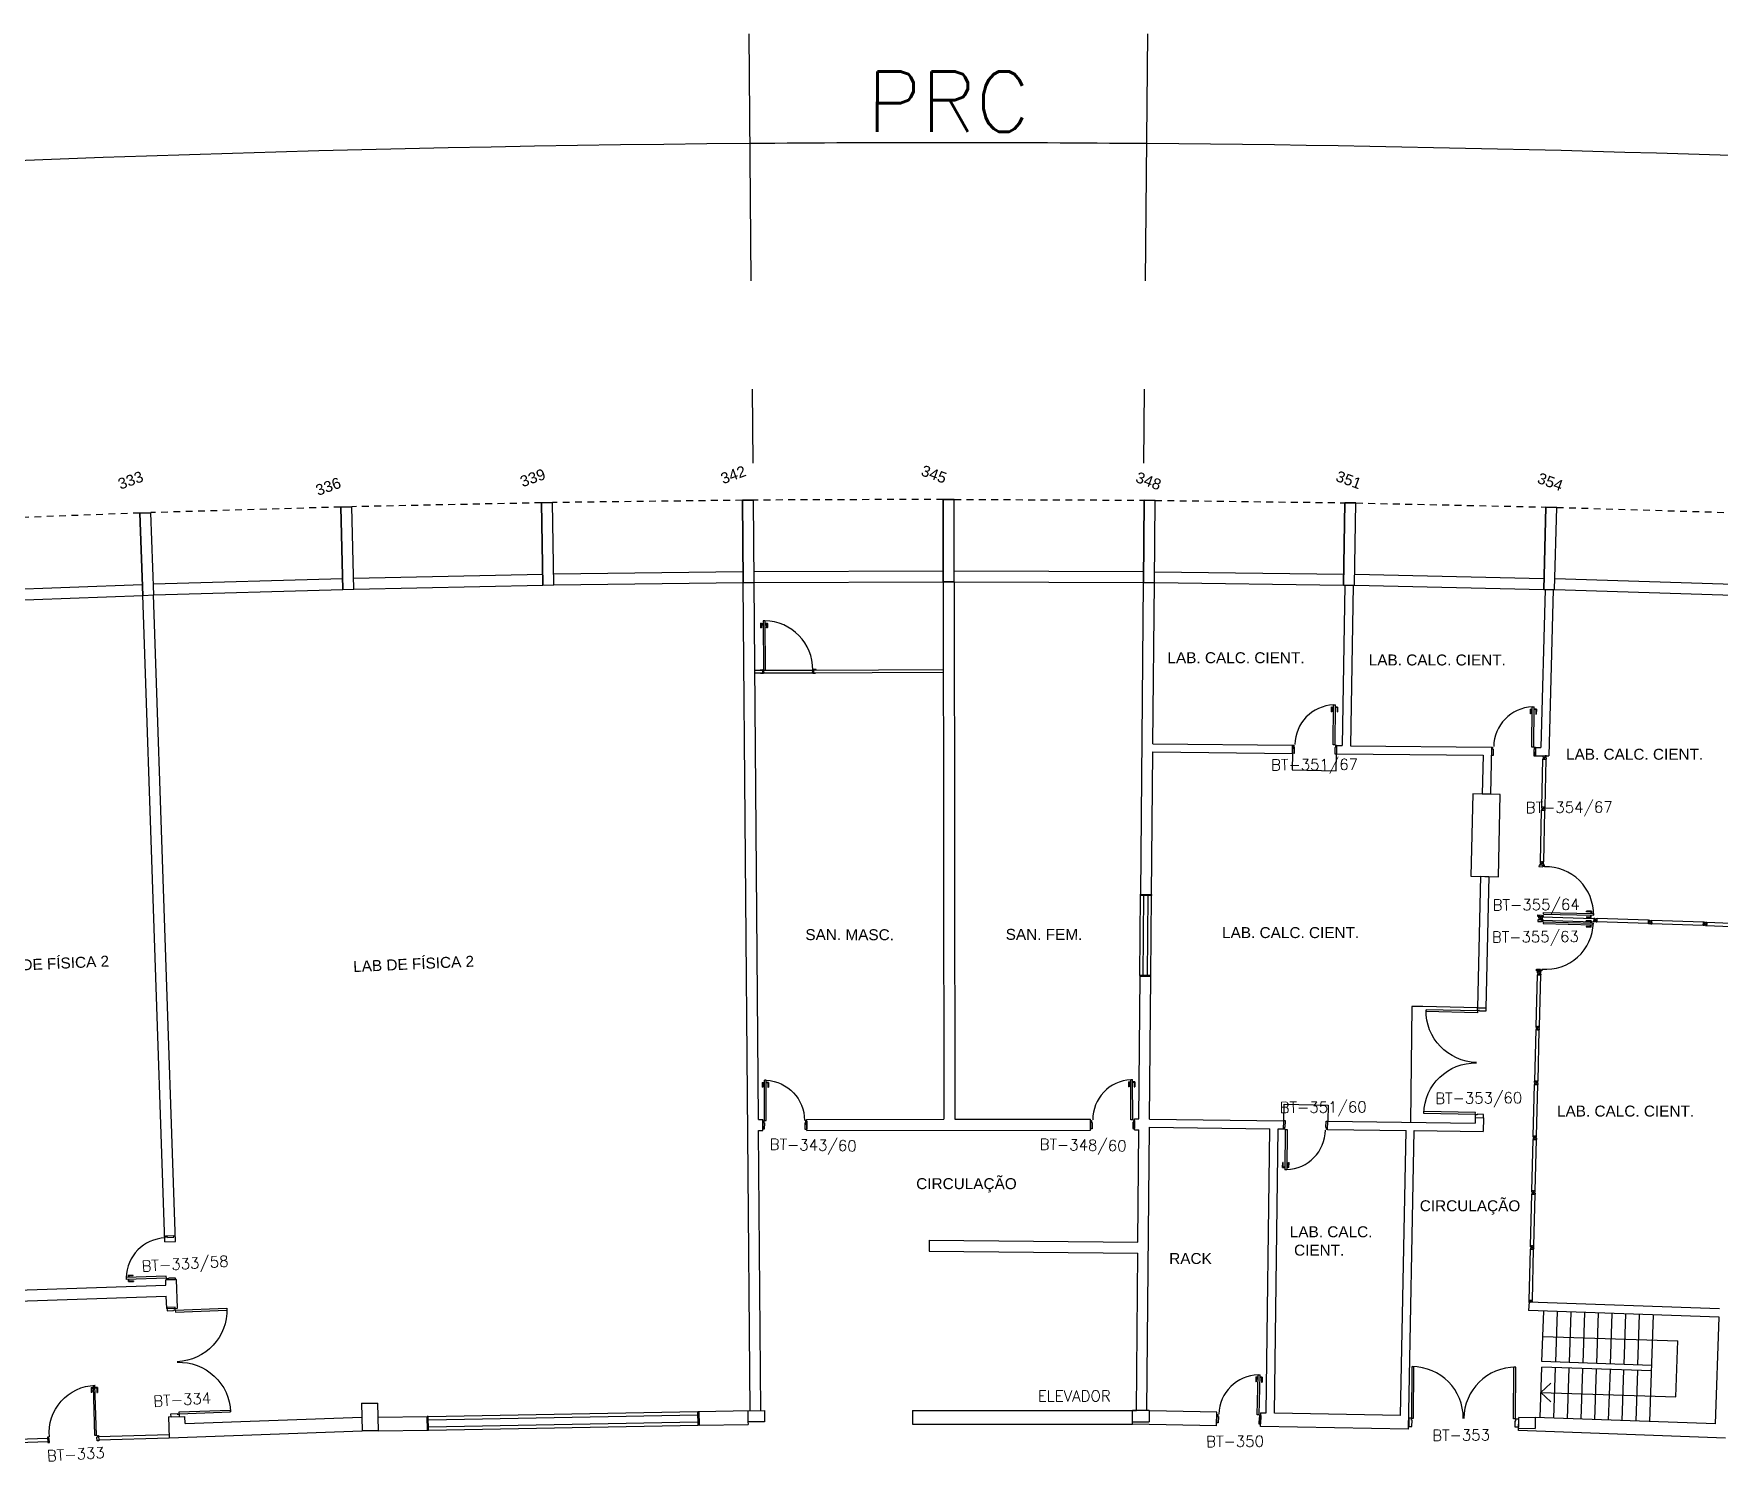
# Model space of a CAD drawing. Header units: millimetres. Extents: x 3089 to 3391, y 1087 to 1201.
# Drawn here: x 3223.91 to 3254.64, y 1174.8 to 1200.82 of the extents above; entities that cross this region are included whole.
import ezdxf

# ---------------------------------------------------------------- set-up
doc = ezdxf.new("R2010")
doc.units = ezdxf.units.MM
doc.linetypes.add('HIDDEN2', pattern=[0.1875, 0.125, -0.0625])
for name, color, linetype in [('ALV', 2, 'Continuous'), ('DIV', 2, 'Continuous'), ('ESC', 1, 'Continuous'), ('ESQ', 1, 'Continuous'), ('ESTR', 3, 'Continuous'), ('JANELA', 1, 'Continuous'), ('MACANETA', 1, 'Continuous'), ('MARCO', 2, 'Continuous'), ('NOPILAR', 2, 'Continuous'), ('PISO', 1, 'Continuous'), ('PORTA', 2, 'Continuous'), ('PROJ', 1, 'HIDDEN2'), ('SOLEIRA', 1, 'Continuous'), ('TEXTO', 2, 'Continuous'), ('TEXTO-ENDEREÇO', 2, 'Continuous'), ('USO1', 2, 'Continuous')]:
    doc.layers.add(name, color=color, linetype=linetype)
doc.styles.add('1', font='romans.shx', dxfattribs={"height": 1.1})
doc.styles.get("Standard").update_dxf_attribs({"font": 'arial.ttf'})
doc.styles.add('UNB-100', font='simplex.shx', dxfattribs={"height": 0.2})
doc.styles.add('UNB-100-1', font='simplex.shx', dxfattribs={"height": 0.2})
doc.dimstyles.new('1-600', dxfattribs={"dimtxt": 1.1, "dimasz": 2.5, "dimexe": 2, "dimexo": 4, "dimgap": 0.2, "dimtad": 1, "dimdec": 0, "dimzin": 4, "dimdsep": 46, "dimlunit": 6, "dimtxsty": '1', "dimblk1": 'NONE', "dimblk2": 'NONE', "dimsah": 1, "dimcen": 0, "dimclrd": 2, "dimclre": 2, "dimclrt": 2, "dimadec": 0, "dimazin": 0, "dimtfac": 1, "dimtdec": 0, "dimtmove": 2, "dimatfit": 3, "dimldrblk": 'NONE', "dimfxl": 1, "dimtolj": 1, "dimtzin": 0, "dimarcsym": 0})

# ---------------------------------------------------------------- blocks, each defined once
blk = doc.blocks.new('DIVMT-TTC')
for p, q in [((-0.03, 0.03), (-0.03, 0.006)), ((-0.008, 0.03), (-0.03, 0.03)), ((-0.0185, 0.006), (-0.03, 0.006)), ((-0.0185, -0.006), (-0.0185, 0.006)), ((-0.008, 0.03), (-0.008, 0.02)), ((-0.008, 0.02), (0.008, 0.02)), ((-0.0051, 0), (0.0051, 0)), ((0.0051, 0), (-0.0051, 0)), ((-0.0051, 0), (0.0051, 0)), ((0, -0.0051), (0, 0.0051)), ((0, 0.0051), (0, -0.0051)), ((0.008, 0.03), (0.008, 0.02)), ((0.008, 0.03), (0.03, 0.03)), ((0.0205, 0.006), (0.03, 0.006)), ((0.0205, -0.006), (0.0205, 0.006)), ((0.0205, 0.006), (0.0205, -0.006)), ((0.0205, 0.006), (0.03, 0.006)), ((0.97, 0.03), (0.03, 0.03)), ((0.03, 0.006), (0.03, 0.03)), ((0.03, -0.03), (0.03, 0.03)), ((0.03, -0.005), (0.03, 0.005)), ((0.97, -0.03), (0.97, 0.03)), ((0.97, 0.03), (0.97, 0.009)), ((0.97, 0.009), (0.97, 0.027)), ((0.9795, 0.006), (0.97, 0.006)), ((0.97, -0.005), (0.97, 0.005)), ((0.9795, 0.006), (0.9795, -0.006)), ((1.0051, 0), (0.9949, 0)), ((1, 0.0051), (1, -0.0051)), ((-0.0185, -0.006), (-0.03, -0.006)), ((-0.03, -0.03), (-0.03, -0.006)), ((-0.008, -0.03), (-0.03, -0.03)), ((-0.008, -0.03), (-0.008, -0.02)), ((-0.008, -0.02), (0.008, -0.02)), ((0.008, -0.03), (0.008, -0.02)), ((0.008, -0.03), (0.03, -0.03)), ((0.0205, -0.006), (0.03, -0.006)), ((0.0205, -0.006), (0.03, -0.006)), ((0.03, -0.006), (0.03, -0.03)), ((0.97, -0.03), (0.03, -0.03)), ((0.9795, -0.006), (0.97, -0.006)), ((0.97, -0.009), (0.97, -0.027))]:
    blk.add_line(p, q)
blk = doc.blocks.new('PD80-TTC')
at = {"color": 1}
for p, q in [((-0.777, 0.01), (-0.777, -0.03)), ((-0.777, 0.01), (-0.687, 0.01)), ((-0.687, 0), (-0.687, 0.01)), ((-0.777, -0.105), (-0.777, -0.065)), ((-0.777, -0.105), (-0.687, -0.105)), ((-0.767, 0), (-0.767, -0.03)), ((-0.767, 0), (-0.687, 0)), ((-0.767, -0.095), (-0.767, -0.065)), ((-0.767, -0.095), (-0.687, -0.095)), ((-0.687, -0.095), (-0.687, -0.105))]:
    blk.add_line(p, q, dxfattribs=at)
at = {"color": 2}
for p, q in [((-0.075, 0), (0.075, 0)), ((-0.075, 0), (-0.075, -0.02)), ((0.075, -0.03), (0.075, 0)), ((-0.817, -0.065), (-0.817, -0.03)), ((-0.085, -0.03), (-0.817, -0.03)), ((-0.085, -0.065), (-0.817, -0.065)), ((-0.085, -0.03), (-0.085, -0.065)), ((-0.075, -0.02), (-0.04, -0.02)), ((-0.04, -0.03), (-0.04, -0.02)), ((-0.04, -0.03), (0.075, -0.03)), ((-0.075, -0.781), (-0.04, -0.781)), ((-0.075, -0.801), (-0.075, -0.781)), ((-0.075, -0.801), (0.075, -0.801)), ((-0.075, -0.802), (0.075, -0.802)), ((-0.04, -0.771), (0.075, -0.771)), ((-0.04, -0.771), (-0.04, -0.781)), ((0.075, -0.771), (0.075, -0.801))]:
    blk.add_line(p, q, dxfattribs=at)
at = {"color": 1}
blk.add_arc((-0.085, -0.03), 0.731, 182.6571, 270, dxfattribs=at)
blk = doc.blocks.new('PTDP-TTC')
at = {"color": 2}
for p, q in [((0.055, 1.015), (0.09, 1.015)), ((0.055, 0.075), (0.055, 1.015)), ((0.09, 0.075), (0.09, 1.015)), ((1.91, 0.075), (1.91, 1.015)), ((1.945, 1.015), (1.91, 1.015)), ((1.945, 0.075), (1.945, 1.015)), ((0.05, 0.075), (0, 0.075)), ((0, 0.075), (0, -0.075)), ((0.05, 0.04), (0.05, 0.075)), ((0.06, 0.04), (0.05, 0.04)), ((0.055, 0.075), (0.09, 0.075)), ((0.06, -0.075), (0.06, 0.04)), ((1.945, 0.075), (1.91, 0.075)), ((1.94, -0.075), (1.94, 0.04)), ((1.94, 0.04), (1.95, 0.04)), ((1.95, 0.04), (1.95, 0.075)), ((1.95, 0.075), (2, 0.075)), ((2, 0.075), (2, -0.075)), ((0, -0.075), (0.06, -0.075)), ((2, -0.075), (1.94, -0.075))]:
    blk.add_line(p, q, dxfattribs=at)
at = {"color": 1}
for centre, start, end in [((0.055, 0.075), 0, 90), ((1.945, 0.075), 90, 180)]:
    blk.add_arc(centre, 0.94, start, end, dxfattribs=at)
blk = doc.blocks.new('PE80-TTC')
at = {"color": 2}
for p, q in [((0.075, 0), (-0.075, 0)), ((-0.075, -0.03), (-0.075, 0)), ((0.075, 0), (0.075, -0.02)), ((0.04, -0.03), (-0.075, -0.03)), ((0.075, -0.02), (0.04, -0.02)), ((0.04, -0.03), (0.04, -0.02)), ((0.085, -0.03), (0.817, -0.03)), ((0.085, -0.03), (0.085, -0.065)), ((0.085, -0.065), (0.817, -0.065)), ((0.817, -0.065), (0.817, -0.03)), ((0.04, -0.771), (-0.075, -0.771)), ((-0.075, -0.771), (-0.075, -0.801)), ((0.075, -0.801), (-0.075, -0.801)), ((0.075, -0.802), (-0.075, -0.802)), ((0.04, -0.771), (0.04, -0.781)), ((0.075, -0.781), (0.04, -0.781)), ((0.075, -0.801), (0.075, -0.781))]:
    blk.add_line(p, q, dxfattribs=at)
at = {"color": 1}
for p, q in [((0.777, 0.01), (0.687, 0.01)), ((0.687, 0), (0.687, 0.01)), ((0.777, 0.01), (0.777, -0.03)), ((0.767, 0), (0.687, 0)), ((0.767, -0.095), (0.687, -0.095)), ((0.687, -0.095), (0.687, -0.105)), ((0.777, -0.105), (0.687, -0.105)), ((0.767, 0), (0.767, -0.03)), ((0.767, -0.095), (0.767, -0.065)), ((0.777, -0.105), (0.777, -0.065))]:
    blk.add_line(p, q, dxfattribs=at)
blk.add_arc((0.085, -0.03), 0.731, 270, 357.3429, dxfattribs=at)
blk = doc.blocks.new('MTINI-TTC')
for p, q in [((-0.03, 0.008), (-0.03, 0.03)), ((0.03, 0.03), (-0.03, 0.03)), ((-0.03, 0.008), (-0.02, 0.008)), ((-0.009, 0.03), (-0.027, 0.03)), ((-0.02, 0.008), (-0.02, 0)), ((-0.001, 0), (-0.02, 0)), ((-0.006, 0.02), (-0.006, 0.03)), ((-0.006, 0.023), (-0.006, 0.027)), ((-0.006, 0.02), (0.006, 0.02)), ((0.005, 0.03), (-0.005, 0.03)), ((0.005, 0), (-0.005, 0)), ((0.004, 0.02), (-0.004, 0.02)), ((0.02, 0), (-0.001, 0)), ((0, -0.005), (0, 0.005)), ((0.006, 0.02), (0.006, 0.03)), ((0.006, 0.023), (0.006, 0.027)), ((0.009, 0.03), (0.027, 0.03)), ((0.03, 0.008), (0.02, 0.008)), ((0.02, 0), (0.02, 0.008)), ((0.03, 0.008), (0.03, 0.03))]:
    blk.add_line(p, q)
blk = doc.blocks.new('MDIVMT-TTC')
for p, q in [((-0.03, 0.03), (-0.03, 0.006)), ((-0.008, 0.03), (-0.03, 0.03)), ((-0.0185, 0.006), (-0.03, 0.006)), ((-0.0185, -0.006), (-0.0185, 0.006)), ((-0.008, 0.03), (-0.008, 0.02)), ((-0.008, 0.02), (0.008, 0.02)), ((-0.0051, 0), (0.0051, 0)), ((-0.0051, 0), (0.0051, 0)), ((0, -0.0051), (0, 0.0051)), ((0, -0.0051), (0, 0.0051)), ((0.008, 0.03), (0.008, 0.02)), ((0.008, 0.03), (0.03, 0.03)), ((0.0205, 0.006), (0.03, 0.006)), ((0.0205, -0.006), (0.0205, 0.006)), ((0.0205, 0.006), (0.03, 0.006)), ((0.0205, -0.006), (0.0205, 0.006)), ((0.03, 0.03), (0.03, -0.03)), ((0.03, 0.03), (0.47, 0.03)), ((0.03, 0.006), (0.03, 0.03)), ((0.03, 0.009), (0.03, 0.027)), ((0.03, 0.005), (0.03, -0.005)), ((0.47, 0.03), (0.47, -0.03)), ((0.4795, 0.006), (0.47, 0.006)), ((0.47, 0.005), (0.47, -0.005)), ((0.4795, -0.006), (0.4795, 0.006)), ((0.4949, 0), (0.5051, 0)), ((0.5051, 0), (0.4949, 0)), ((0.5, -0.0051), (0.5, 0.0051)), ((-0.0185, -0.006), (-0.03, -0.006)), ((-0.03, -0.03), (-0.03, -0.006)), ((-0.008, -0.03), (-0.03, -0.03)), ((-0.008, -0.03), (-0.008, -0.02)), ((-0.008, -0.02), (0.008, -0.02)), ((0.008, -0.03), (0.008, -0.02)), ((0.008, -0.03), (0.03, -0.03)), ((0.0205, -0.006), (0.03, -0.006)), ((0.0205, -0.006), (0.03, -0.006)), ((0.03, -0.006), (0.03, -0.03)), ((0.03, -0.03), (0.03, -0.009)), ((0.03, -0.009), (0.03, -0.027)), ((0.03, -0.03), (0.47, -0.03)), ((0.4795, -0.006), (0.47, -0.006))]:
    blk.add_line(p, q)
blk = doc.blocks.new('PDV2E-TTC')
at = {"layer": 'DIV', "color": 1}
for p, q in [((0.023, 0.925), (0.063, 0.925)), ((0.023, 0.925), (0.023, 0.835)), ((0.138, 0.925), (0.097, 0.925)), ((0.138, 0.925), (0.138, 0.835)), ((0.033, 0.835), (0.023, 0.835)), ((0.033, 0.915), (0.063, 0.915)), ((0.033, 0.915), (0.033, 0.835)), ((0.128, 0.915), (0.097, 0.915)), ((0.128, 0.915), (0.128, 0.835)), ((0.128, 0.835), (0.137, 0.835))]:
    blk.add_line(p, q, dxfattribs=at)
at = {"layer": 'DIV'}
for p, q in [((0.065, 0.05), (0.065, 0.965)), ((0.095, 0.965), (0.065, 0.965)), ((0.095, 0.05), (0.095, 0.965)), ((0.049, 0.05), (0.029, 0.05)), ((0.029, 0.05), (0.029, 0.035)), ((0.029, 0.035), (0.029, -0.035)), ((0.049, 0.02), (0.049, 0.05)), ((0.049, 0.02), (0.059, 0.02)), ((0.059, -0.05), (0.059, 0.02)), ((0.065, 0.05), (0.095, 0.05)), ((0.928, -0.05), (0.928, 0.02)), ((0.938, 0.02), (0.928, 0.02)), ((0.938, 0.05), (0.958, 0.05)), ((0.938, 0.02), (0.938, 0.05)), ((0.958, 0.05), (0.958, 0.035)), ((0.958, 0.035), (0.958, -0.035)), ((0.029, -0.035), (0.029, -0.05)), ((0.029, -0.05), (0.059, -0.05)), ((0.958, -0.05), (0.928, -0.05)), ((0.958, -0.035), (0.958, -0.05))]:
    blk.add_line(p, q, dxfattribs=at)
at = {"layer": 'DIV', "color": 1}
blk.add_arc((0.062, 0.1), 0.865, 356.6786, 90, dxfattribs=at)
blk = doc.blocks.new('MTT-TTC')
for p, q in [((-0.008, 0.03), (-0.03, 0.03)), ((-0.03, 0.03), (-0.03, 0.006)), ((-0.0185, 0.006), (-0.03, 0.006)), ((-0.0185, -0.006), (-0.0185, 0.006)), ((-0.008, 0.03), (-0.008, 0.02)), ((-0.008, 0.02), (0.008, 0.02)), ((-0.0051, 0), (0.0051, 0)), ((0, -0.0051), (0, 0.0051)), ((0.008, 0.03), (0.03, 0.03)), ((0.008, 0.03), (0.008, 0.02)), ((0.0205, -0.006), (0.0205, 0.006)), ((0.0205, 0.006), (0.03, 0.006)), ((0.03, 0.006), (0.03, 0.03)), ((-0.03, -0.03), (-0.03, -0.006)), ((-0.0185, -0.006), (-0.03, -0.006)), ((-0.008, -0.03), (-0.03, -0.03)), ((-0.008, -0.02), (0.008, -0.02)), ((-0.008, -0.03), (-0.008, -0.02)), ((0.008, -0.03), (0.008, -0.02)), ((0.008, -0.03), (0.03, -0.03)), ((0.0205, -0.006), (0.03, -0.006)), ((0.03, -0.006), (0.03, -0.03))]:
    blk.add_line(p, q)
blk = doc.blocks.new('PDV2D-TTC')
at = {"layer": 'DIV'}
for p, q in [((0.03, 0.05), (0.06, 0.05)), ((0.03, 0.035), (0.03, 0.05)), ((0.03, -0.035), (0.03, 0.035)), ((0.06, 0.05), (0.06, -0.02)), ((0.941, 0.05), (0.941, -0.02)), ((0.971, 0.05), (0.941, 0.05)), ((0.971, 0.035), (0.971, 0.05)), ((0.971, -0.035), (0.971, 0.035)), ((0.03, -0.05), (0.03, -0.035)), ((0.05, -0.05), (0.03, -0.05)), ((0.05, -0.02), (0.06, -0.02)), ((0.05, -0.02), (0.05, -0.05)), ((0.079, -0.05), (0.109, -0.05)), ((0.079, -0.05), (0.079, -0.965)), ((0.109, -0.05), (0.109, -0.965)), ((0.951, -0.02), (0.941, -0.02)), ((0.951, -0.02), (0.951, -0.05)), ((0.951, -0.05), (0.971, -0.05)), ((0.971, -0.05), (0.971, -0.035)), ((0.109, -0.965), (0.079, -0.965))]:
    blk.add_line(p, q, dxfattribs=at)
at = {"layer": 'DIV', "color": 1}
for p, q in [((0.036, -0.925), (0.036, -0.835)), ((0.046, -0.835), (0.036, -0.835)), ((0.046, -0.915), (0.046, -0.835)), ((0.046, -0.915), (0.076, -0.915)), ((0.141, -0.915), (0.111, -0.915)), ((0.141, -0.915), (0.141, -0.835)), ((0.141, -0.835), (0.151, -0.835)), ((0.151, -0.925), (0.151, -0.835)), ((0.036, -0.925), (0.076, -0.925)), ((0.151, -0.925), (0.111, -0.925))]:
    blk.add_line(p, q, dxfattribs=at)
blk.add_arc((0.076, -0.1), 0.865, 270, 3.3214, dxfattribs=at)
blk = doc.blocks.new('DIV-TTC')
for p, q in [((-0.0051, 0), (0.0051, 0)), ((0, -0.0051), (0, 0.0051)), ((0.0205, 0.006), (0.03, 0.006)), ((0.0205, -0.006), (0.0205, 0.006)), ((0.03, 0.03), (0.97, 0.03)), ((0.03, 0.03), (0.03, -0.03)), ((0.03, 0.009), (0.03, 0.027)), ((0.03, 0.005), (0.03, -0.005)), ((0.97, 0.03), (0.97, -0.03)), ((0.9795, 0.006), (0.97, 0.006)), ((0.97, 0.005), (0.97, -0.005)), ((0.9795, -0.006), (0.9795, 0.006)), ((1.0051, 0), (0.9949, 0)), ((0.9949, 0), (1.0051, 0)), ((1, -0.0051), (1, 0.0051)), ((0.0205, -0.006), (0.03, -0.006)), ((0.03, -0.03), (0.03, -0.009)), ((0.03, -0.009), (0.03, -0.027)), ((0.03, -0.03), (0.97, -0.03)), ((0.9795, -0.006), (0.97, -0.006))]:
    blk.add_line(p, q)
blk = doc.blocks.new('*D153')
at = {"layer": 'DEFPOINTS', "color": 0, "transparency": 16777216}
for p in [(3268.958, 1197.9), (3244.146, 1192.316), (3244.133, 1190.816), (3280.697, 1190.447), (3280.556, 1188.954)]:
    blk.add_point(p, dxfattribs=at)
at = {"layer": 'USO1', "color": 2, "lineweight": -2, "transparency": 16777216}
for p, q in [((3244.181, 1196.316), (3244.221, 1200.819)), ((3281.072, 1194.429), (3281.493, 1198.905))]:
    blk.add_line(p, q, dxfattribs=at)
blk.add_arc((3240.382, 762.337), 436.499, 84.62031, 89.49836, dxfattribs=at)
at = {"layer": 'USO1', "color": 2, "transparency": 16777216, "insert": (3262.813, 1199.01), "char_height": 1.1, "attachment_point": 5, "rotation": 357.0593, "style": '1'}
blk.add_mtext('\\A1;Física', dxfattribs=at)
blk = doc.blocks.new('_NONE')
at = {"color": 0, "linetype": 'ByBlock'}
blk.add_circle((0, 0), 0.25, dxfattribs=at)
blk = doc.blocks.new('*D154')
at = {"layer": 'DEFPOINTS', "color": 0, "transparency": 16777216}
for p in [(3241.792, 1198.83), (3237.025, 1192.318), (3244.146, 1192.316), (3237.037, 1190.818), (3244.133, 1190.816)]:
    blk.add_point(p, dxfattribs=at)
at = {"layer": 'USO1', "color": 2, "lineweight": -2, "transparency": 16777216}
for p, q in [((3236.991, 1196.318), (3236.954, 1200.817)), ((3244.181, 1196.316), (3244.221, 1200.815))]:
    blk.add_line(p, q, dxfattribs=at)
blk.add_arc((3240.484, 774.078), 424.754, 89.49836, 90.47397, dxfattribs=at)
at = {"layer": 'USO1', "color": 2, "transparency": 16777216, "insert": (3240.587, 1199.582), "char_height": 1.1, "attachment_point": 5, "rotation": 359.9862, "style": '1'}
blk.add_mtext('\\A1;PRC', dxfattribs=at)
blk = doc.blocks.new('*D155')
at = {"layer": 'DEFPOINTS', "color": 0, "transparency": 16777216}
for p in [(3203.502, 1197.258), (3237.025, 1192.318), (3237.037, 1190.818), (3138.947, 1180.172), (3139.301, 1178.715)]:
    blk.add_point(p, dxfattribs=at)
at = {"layer": 'USO1', "color": 2, "lineweight": -2, "transparency": 16777216}
for p, q in [((3236.991, 1196.318), (3236.954, 1200.819)), ((3138.004, 1184.059), (3136.942, 1188.434))]:
    blk.add_line(p, q, dxfattribs=at)
blk.add_arc((3240.589, 761.466), 437.367, 90.47397, 103.6447, dxfattribs=at)
at = {"layer": 'USO1', "color": 2, "transparency": 16777216, "insert": (3186.745, 1196.262), "char_height": 1.1, "attachment_point": 5, "rotation": 7.0593, "style": '1'}
blk.add_mtext('\\A1;Física', dxfattribs=at)
blk = doc.blocks.new('MACANETA-TTN')
at = {"layer": 'MACANETA'}
for p, q in [((-0.077, 0.052), (-0.077, 0.12)), ((-0.059, 0.052), (-0.059, 0.12)), ((-0.059, 0.075), (-0.036, 0.075)), ((-0.059, 0.052), (-0.036, 0.052)), ((-0.036, 0.044), (-0.036, 0.084)), ((-0.036, 0.084), (-0.03, 0.084)), ((-0.036, 0.044), (-0.03, 0.044)), ((0.006, 0.084), (0, 0.084)), ((0.006, 0.044), (0, 0.044)), ((0.006, 0.044), (0.006, 0.084)), ((0.029, 0.075), (0.006, 0.075)), ((0.029, 0.052), (0.006, 0.052)), ((0.029, 0.052), (0.029, 0.12)), ((0.047, 0.052), (0.047, 0.12))]:
    blk.add_line(p, q, dxfattribs=at)
for centre, start, end in [((-0.068, 0.12), 90, 180), ((-0.068, 0.052), 180, 270), ((-0.068, 0.12), 0, 90), ((-0.068, 0.052), 270, 0), ((0.038, 0.12), 90, 180), ((0.038, 0.052), 180, 270), ((0.038, 0.12), 0, 90), ((0.038, 0.052), 270, 0)]:
    blk.add_arc(centre, 0.00874, start, end, dxfattribs=at)

msp = doc.modelspace()

# ---------------------------------------------------------------- linework, layer by layer
at = {"layer": 'ALV'}
for p, q in [((3222.448, 1190.652), (3225.894, 1190.783)), ((3226.096, 1190.79), (3229.542, 1190.892)), ((3229.744, 1190.897), (3233.191, 1190.97)), ((3229.748, 1190.697), (3233.196, 1190.77)), ((3233.393, 1190.973), (3236.841, 1191.016)), ((3233.396, 1190.773), (3236.843, 1190.816)), ((3236.972, 1175.723), (3236.843, 1190.817)), ((3237.043, 1191.018), (3240.491, 1191.032)), ((3237.043, 1190.818), (3240.492, 1190.832)), ((3237.122, 1181.029), (3237.043, 1190.819)), ((3240.491, 1190.832), (3240.505, 1181.034)), ((3240.692, 1191.032), (3244.141, 1191.016)), ((3240.692, 1190.832), (3244.14, 1190.816)), ((3240.692, 1190.832), (3240.705, 1181.034)), ((3244.091, 1185.135), (3244.14, 1190.817)), ((3244.313, 1187.879), (3244.34, 1190.815)), ((3244.34, 1190.814), (3247.787, 1190.77)), ((3244.342, 1191.014), (3247.79, 1190.97)), ((3247.812, 1190.769), (3247.762, 1187.844)), ((3247.962, 1190.767), (3247.912, 1187.842)), ((3247.987, 1190.766), (3251.435, 1190.692)), ((3247.992, 1190.966), (3251.439, 1190.892)), ((3251.641, 1190.887), (3255.087, 1190.783)), ((3222.456, 1190.452), (3225.902, 1190.583)), ((3226.303, 1178.801), (3225.901, 1190.587)), ((3226.497, 1178.808), (3226.101, 1190.594)), ((3226.102, 1190.59), (3229.548, 1190.692)), ((3251.46, 1190.691), (3251.385, 1187.807)), ((3251.61, 1190.687), (3251.532, 1187.655)), ((3251.635, 1190.687), (3255.081, 1190.583)), ((3237.05, 1189.218), (3237.199, 1189.218)), ((3238.129, 1189.222), (3240.498, 1189.232)), ((3237.05, 1189.168), (3237.199, 1189.168)), ((3238.129, 1189.172), (3239.194, 1189.177)), ((3239.194, 1189.177), (3240.498, 1189.182)), ((3244.289, 1185.133), (3244.312, 1187.729)), ((3244.312, 1187.729), (3246.859, 1187.703)), ((3244.313, 1187.879), (3246.86, 1187.853)), ((3246.859, 1187.703), (3246.86, 1187.853)), ((3247.662, 1187.845), (3247.659, 1187.695)), ((3247.659, 1187.695), (3250.332, 1187.667)), ((3247.662, 1187.845), (3247.762, 1187.844)), ((3247.912, 1187.842), (3250.486, 1187.816)), ((3250.486, 1187.816), (3250.467, 1186.958)), ((3251.285, 1187.808), (3251.283, 1187.658)), ((3251.285, 1187.808), (3251.385, 1187.807)), ((3250.332, 1187.667), (3250.317, 1186.962)), ((3251.283, 1187.658), (3251.532, 1187.655)), ((3250.467, 1186.958), (3250.317, 1186.962)), ((3250.284, 1185.462), (3250.232, 1183.064)), ((3250.284, 1185.462), (3250.434, 1185.459)), ((3250.434, 1185.459), (3250.382, 1183.061)), ((3244.089, 1185.135), (3244.289, 1185.133)), ((3244.056, 1181.039), (3244.078, 1183.635)), ((3244.275, 1183.633), (3244.075, 1183.635)), ((3244.252, 1181.037), (3244.275, 1183.633)), ((3249.232, 1183.086), (3249.232, 1183.086)), ((3250.382, 1183.061), (3250.232, 1183.064)), ((3237.122, 1181.029), (3237.201, 1181.029)), ((3237.201, 1180.829), (3237.201, 1181.029)), ((3238.002, 1181.031), (3240.505, 1181.034)), ((3238.003, 1180.831), (3238.002, 1181.031)), ((3240.705, 1181.034), (3243.175, 1181.038)), ((3243.176, 1180.838), (3243.175, 1181.038)), ((3243.977, 1181.039), (3244.056, 1181.039)), ((3243.977, 1180.839), (3243.977, 1181.039)), ((3244.252, 1181.037), (3246.698, 1181.007)), ((3246.696, 1180.857), (3246.698, 1181.007)), ((3247.497, 1180.847), (3247.499, 1180.997)), ((3247.499, 1180.997), (3250.186, 1180.964)), ((3250.188, 1181.064), (3250.186, 1180.964)), ((3250.188, 1181.064), (3250.338, 1181.062)), ((3250.338, 1181.062), (3250.333, 1180.812)), ((3237.165, 1175.724), (3237.124, 1180.829)), ((3237.124, 1180.829), (3237.201, 1180.829)), ((3238.003, 1180.831), (3243.176, 1180.838)), ((3243.977, 1180.839), (3244.055, 1180.839)), ((3244.037, 1178.795), (3244.055, 1180.839)), ((3244.204, 1175.723), (3244.25, 1180.887)), ((3244.25, 1180.887), (3246.446, 1180.86)), ((3246.377, 1175.682), (3246.446, 1180.86)), ((3246.527, 1175.679), (3246.596, 1180.858)), ((3246.596, 1180.858), (3246.696, 1180.857)), ((3247.497, 1180.847), (3248.927, 1180.83)), ((3248.828, 1175.637), (3248.927, 1180.83)), ((3248.973, 1175.384), (3249.077, 1180.828)), ((3249.077, 1180.828), (3250.333, 1180.812)), ((3226.303, 1178.801), (3226.497, 1178.808)), ((3240.234, 1178.828), (3240.235, 1178.628)), ((3240.234, 1178.828), (3244.037, 1178.795)), ((3240.235, 1178.628), (3244.036, 1178.595)), ((3244.011, 1175.726), (3244.036, 1178.595)), ((3222.98, 1177.895), (3226.325, 1178.009)), ((3226.515, 1178.115), (3226.321, 1178.108)), ((3226.325, 1178.009), (3226.321, 1178.108)), ((3226.533, 1177.593), (3226.515, 1178.115)), ((3222.989, 1177.695), (3226.331, 1177.809)), ((3226.339, 1177.587), (3226.331, 1177.809)), ((3226.339, 1177.587), (3226.533, 1177.593)), ((3251.169, 1177.707), (3251.156, 1177.549)), ((3254.633, 1177.428), (3251.156, 1177.549)), ((3254.638, 1177.578), (3251.161, 1177.699)), ((3254.567, 1175.481), (3254.633, 1177.428)), ((3236.037, 1175.706), (3236.972, 1175.723)), ((3236.037, 1175.706), (3236.042, 1175.456)), ((3237.231, 1175.725), (3237.233, 1175.522)), ((3239.933, 1175.724), (3244.011, 1175.726)), ((3239.933, 1175.724), (3239.933, 1175.474)), ((3245.476, 1175.698), (3243.947, 1175.726)), ((3245.471, 1175.447), (3245.477, 1175.697)), ((3226.371, 1175.609), (3226.671, 1175.619)), ((3226.371, 1175.609), (3226.384, 1175.23)), ((3226.675, 1175.49), (3226.671, 1175.619)), ((3226.675, 1175.49), (3229.893, 1175.603)), ((3230.194, 1175.602), (3231.087, 1175.618)), ((3231.092, 1175.368), (3231.087, 1175.618)), ((3236.042, 1175.456), (3236.934, 1175.472)), ((3236.933, 1175.519), (3236.934, 1175.472)), ((3239.933, 1175.474), (3243.942, 1175.476)), ((3245.473, 1175.448), (3243.942, 1175.476)), ((3246.273, 1175.433), (3246.279, 1175.683)), ((3248.973, 1175.384), (3246.274, 1175.433)), ((3246.277, 1175.683), (3246.377, 1175.682)), ((3248.828, 1175.637), (3246.527, 1175.679)), ((3254.567, 1175.481), (3251.283, 1175.598)), ((3226.384, 1175.23), (3229.9, 1175.353)), ((3230.2, 1175.352), (3231.092, 1175.368)), ((3254.751, 1175.224), (3250.976, 1175.359))]:
    msp.add_line(p, q, dxfattribs=at)
msp.add_lwpolyline([(3250.109, 1185.466), (3250.609, 1185.455), (3250.642, 1186.955), (3250.142, 1186.965), (3250.109, 1185.466)], close=True, dxfattribs=at)
at = {"layer": 'DIV'}
for p, q in [((3237.199, 1189.218), (3237.199, 1189.168)), ((3238.129, 1189.222), (3238.129, 1189.172)), ((3251.401, 1186.726), (3251.422, 1187.596)), ((3251.423, 1187.618), (3251.422, 1187.596)), ((3251.422, 1187.596), (3251.482, 1187.595)), ((3251.446, 1187.596), (3251.422, 1187.596)), ((3251.423, 1187.634), (3251.424, 1187.656)), ((3251.423, 1187.634), (3251.433, 1187.634)), ((3251.423, 1187.618), (3251.433, 1187.618)), ((3251.424, 1187.656), (3251.448, 1187.656)), ((3251.433, 1187.634), (3251.433, 1187.618)), ((3251.447, 1187.605), (3251.446, 1187.596)), ((3251.447, 1187.605), (3251.446, 1187.596)), ((3251.459, 1187.605), (3251.447, 1187.605)), ((3251.447, 1187.605), (3251.459, 1187.605)), ((3251.447, 1187.596), (3251.457, 1187.595)), ((3251.448, 1187.644), (3251.448, 1187.656)), ((3251.448, 1187.644), (3251.46, 1187.644)), ((3251.458, 1187.625), (3251.448, 1187.626)), ((3251.448, 1187.626), (3251.458, 1187.625)), ((3251.453, 1187.631), (3251.453, 1187.62)), ((3251.453, 1187.62), (3251.453, 1187.631)), ((3251.453, 1187.631), (3251.453, 1187.62)), ((3251.459, 1187.605), (3251.458, 1187.595)), ((3251.459, 1187.605), (3251.458, 1187.595)), ((3251.458, 1187.595), (3251.482, 1187.595)), ((3251.484, 1187.655), (3251.46, 1187.655)), ((3251.46, 1187.644), (3251.46, 1187.655)), ((3251.461, 1186.724), (3251.482, 1187.595)), ((3251.473, 1187.633), (3251.473, 1187.617)), ((3251.483, 1187.633), (3251.473, 1187.633)), ((3251.483, 1187.617), (3251.473, 1187.617)), ((3251.483, 1187.617), (3251.482, 1187.595)), ((3251.483, 1187.633), (3251.484, 1187.655)), ((3251.401, 1186.726), (3251.461, 1186.724)), ((3251.422, 1186.725), (3251.404, 1186.726)), ((3251.425, 1186.716), (3251.425, 1186.725)), ((3251.437, 1186.715), (3251.425, 1186.716)), ((3251.435, 1186.695), (3251.425, 1186.695)), ((3251.426, 1186.725), (3251.436, 1186.725)), ((3251.43, 1186.69), (3251.43, 1186.7)), ((3251.437, 1186.715), (3251.437, 1186.725)), ((3251.461, 1186.724), (3251.44, 1186.725)), ((3251.44, 1186.725), (3251.458, 1186.724)), ((3223.166, 1175.189), (3224.169, 1175.22)), ((3223.168, 1175.129), (3224.171, 1175.16)), ((3225.097, 1175.249), (3226.382, 1175.29)), ((3225.099, 1175.189), (3226.384, 1175.23))]:
    msp.add_line(p, q, dxfattribs=at)
at = {"layer": 'ESC'}
for p, q in [((3251.404, 1176.616), (3251.435, 1177.537)), ((3251.654, 1176.607), (3251.685, 1177.529)), ((3251.903, 1176.598), (3251.935, 1177.52)), ((3252.153, 1176.59), (3252.185, 1177.512)), ((3252.403, 1176.581), (3252.435, 1177.503)), ((3252.653, 1176.572), (3252.684, 1177.495)), ((3252.903, 1176.564), (3252.934, 1177.486)), ((3253.153, 1176.555), (3253.184, 1177.478)), ((3253.368, 1175.524), (3253.434, 1177.469)), ((3251.419, 1177.076), (3253.879, 1176.993)), ((3253.844, 1175.972), (3253.879, 1176.993)), ((3251.369, 1175.595), (3251.4, 1176.516)), ((3253.399, 1176.446), (3251.4, 1176.516)), ((3253.402, 1176.546), (3251.404, 1176.616)), ((3251.619, 1175.586), (3251.65, 1176.507)), ((3251.868, 1175.573), (3251.9, 1176.499)), ((3252.118, 1175.565), (3252.15, 1176.49)), ((3252.368, 1175.556), (3252.4, 1176.481)), ((3252.618, 1175.548), (3252.65, 1176.472)), ((3252.868, 1175.539), (3252.899, 1176.464)), ((3253.118, 1175.531), (3253.149, 1176.455)), ((3251.385, 1176.055), (3251.567, 1176.226)), ((3251.385, 1176.055), (3253.844, 1175.972)), ((3251.385, 1176.055), (3251.567, 1175.885))]:
    msp.add_line(p, q, dxfattribs=at)
at = {"layer": 'ESTR'}
for p, q in [((3240.691, 1190.832), (3240.491, 1190.832)), ((3229.887, 1175.859), (3230.187, 1175.857)), ((3229.887, 1175.859), (3229.9, 1175.353)), ((3230.2, 1175.352), (3230.187, 1175.857)), ((3236.931, 1175.722), (3237.231, 1175.725)), ((3236.931, 1175.722), (3236.933, 1175.519)), ((3243.942, 1175.476), (3243.944, 1175.726)), ((3244.244, 1175.723), (3243.944, 1175.726)), ((3244.244, 1175.723), (3244.243, 1175.52)), ((3237.233, 1175.522), (3236.933, 1175.519)), ((3243.943, 1175.522), (3244.242, 1175.52)), ((3250.976, 1175.359), (3250.982, 1175.598)), ((3250.977, 1175.404), (3251.277, 1175.396)), ((3251.282, 1175.59), (3250.982, 1175.598)), ((3251.283, 1175.598), (3251.277, 1175.396)), ((3230.2, 1175.352), (3229.9, 1175.353))]:
    msp.add_line(p, q, dxfattribs=at)
for points in [[(3236.843, 1190.816), (3237.043, 1190.818), (3237.031, 1192.318), (3236.831, 1192.316), (3236.843, 1190.816), (3236.831, 1192.316), (3237.031, 1192.318)], [(3240.491, 1190.832), (3240.691, 1190.832), (3240.692, 1192.332), (3240.492, 1192.332), (3240.491, 1190.832), (3240.492, 1192.332), (3240.692, 1192.332)], [(3244.14, 1190.816), (3244.34, 1190.814), (3244.353, 1192.314), (3244.153, 1192.316), (3244.14, 1190.816), (3244.153, 1192.316), (3244.353, 1192.314)], [(3225.902, 1190.583), (3226.102, 1190.59), (3226.051, 1192.089), (3225.851, 1192.083), (3225.902, 1190.583), (3225.851, 1192.083), (3226.051, 1192.089)], [(3229.548, 1190.692), (3229.748, 1190.697), (3229.71, 1192.197), (3229.51, 1192.192), (3229.548, 1190.692), (3229.51, 1192.192), (3229.71, 1192.197)], [(3233.196, 1190.77), (3233.395, 1190.773), (3233.37, 1192.273), (3233.17, 1192.269), (3233.196, 1190.77), (3233.17, 1192.269), (3233.37, 1192.273)], [(3247.787, 1190.77), (3247.987, 1190.766), (3248.013, 1192.266), (3247.813, 1192.269), (3247.787, 1190.77), (3247.813, 1192.269), (3248.013, 1192.266)], [(3251.435, 1190.692), (3251.635, 1190.687), (3251.673, 1192.186), (3251.473, 1192.191), (3251.435, 1190.692), (3251.473, 1192.191), (3251.673, 1192.186)]]:
    msp.add_lwpolyline(points, dxfattribs=at)
at = {"layer": 'JANELA'}
for p, q in [((3244.075, 1183.655), (3244.088, 1185.115)), ((3244.275, 1183.653), (3244.288, 1185.113)), ((3231.107, 1175.618), (3236.017, 1175.706)), ((3231.112, 1175.368), (3236.022, 1175.456))]:
    msp.add_line(p, q, dxfattribs=at)
at = {"layer": 'JANELA', "color": 3}
for p, q in [((3244.088, 1185.115), (3244.089, 1185.135)), ((3244.288, 1185.113), (3244.088, 1185.115)), ((3244.135, 1183.654), (3244.148, 1185.114)), ((3244.215, 1183.653), (3244.228, 1185.113)), ((3244.289, 1185.133), (3244.288, 1185.113)), ((3244.075, 1183.655), (3244.075, 1183.635)), ((3244.275, 1183.653), (3244.075, 1183.655)), ((3244.275, 1183.633), (3244.275, 1183.653)), ((3236.017, 1175.706), (3236.037, 1175.706)), ((3236.022, 1175.456), (3236.017, 1175.706)), ((3231.107, 1175.618), (3231.087, 1175.618)), ((3231.112, 1175.368), (3231.107, 1175.618)), ((3231.108, 1175.558), (3236.019, 1175.646)), ((3231.111, 1175.428), (3236.021, 1175.516)), ((3236.042, 1175.456), (3236.022, 1175.456)), ((3231.092, 1175.368), (3231.112, 1175.368))]:
    msp.add_line(p, q, dxfattribs=at)
at = {"layer": 'MARCO'}
for p, q in [((3237.154, 1189.228), (3237.204, 1189.229)), ((3237.154, 1189.218), (3237.154, 1189.228)), ((3237.199, 1189.218), (3237.204, 1189.219)), ((3237.204, 1189.229), (3237.204, 1189.219)), ((3237.204, 1189.219), (3237.214, 1189.219)), ((3237.214, 1189.219), (3237.214, 1189.184)), ((3238.124, 1189.222), (3238.114, 1189.222)), ((3238.114, 1189.222), (3238.114, 1189.187)), ((3238.174, 1189.232), (3238.124, 1189.232)), ((3238.124, 1189.232), (3238.124, 1189.222)), ((3238.129, 1189.222), (3238.124, 1189.222)), ((3238.174, 1189.222), (3238.174, 1189.232)), ((3237.164, 1189.158), (3237.164, 1189.168)), ((3237.214, 1189.159), (3237.164, 1189.158)), ((3237.199, 1189.168), (3237.214, 1189.169)), ((3237.214, 1189.184), (3237.224, 1189.184)), ((3237.224, 1189.169), (3237.214, 1189.169)), ((3237.214, 1189.169), (3237.214, 1189.159)), ((3237.224, 1189.184), (3237.224, 1189.169)), ((3238.114, 1189.187), (3238.104, 1189.187)), ((3238.104, 1189.187), (3238.104, 1189.172)), ((3238.104, 1189.172), (3238.114, 1189.172)), ((3238.114, 1189.172), (3238.114, 1189.162)), ((3238.129, 1189.172), (3238.114, 1189.172)), ((3238.114, 1189.162), (3238.164, 1189.162)), ((3238.164, 1189.162), (3238.164, 1189.172))]:
    msp.add_line(p, q, dxfattribs=at)
at = {"layer": 'PISO'}
for p, q in [((3246.858, 1187.703), (3246.852, 1187.403)), ((3247.653, 1187.386), (3247.66, 1187.695)), ((3246.852, 1187.403), (3247.653, 1187.386)), ((3249.032, 1183.091), (3249.006, 1180.979)), ((3249.232, 1183.086), (3249.032, 1183.091)), ((3250.232, 1183.064), (3249.232, 1183.086)), ((3246.698, 1181.007), (3246.704, 1181.307)), ((3246.704, 1181.307), (3247.506, 1181.289)), ((3247.506, 1181.289), (3247.502, 1180.997))]:
    msp.add_line(p, q, dxfattribs=at)
at = {"layer": 'PORTA'}
for p, q in [((3237.21, 1190.119), (3237.214, 1189.219)), ((3237.24, 1190.119), (3237.21, 1190.119)), ((3237.24, 1190.119), (3237.244, 1189.219)), ((3237.214, 1189.219), (3237.244, 1189.219))]:
    msp.add_line(p, q, dxfattribs=at)
at = {"layer": 'PORTA', "color": 1}
msp.add_arc((3237.228, 1189.232), 0.886, 359.3567, 89.2092, dxfattribs=at)
at = {"layer": 'PROJ', "color": 1}
for p, q in [((3236.831, 1192.316), (3233.37, 1192.274)), ((3240.492, 1192.332), (3237.031, 1192.319)), ((3240.692, 1192.332), (3244.153, 1192.317)), ((3244.353, 1192.314), (3247.813, 1192.27)), ((3225.851, 1192.083), (3222.392, 1191.952)), ((3229.51, 1192.192), (3226.051, 1192.09)), ((3233.17, 1192.269), (3229.71, 1192.198)), ((3248.013, 1192.266), (3251.474, 1192.192)), ((3251.673, 1192.186), (3255.133, 1192.083))]:
    msp.add_line(p, q, dxfattribs=at)
at = {"layer": 'SOLEIRA'}
for p, q in [((3237.249, 1189.219), (3238.124, 1189.222)), ((3237.224, 1189.169), (3238.104, 1189.172))]:
    msp.add_line(p, q, dxfattribs=at)
at = {"layer": 'USO1'}
for p, q in [((3237.025, 1192.993), (3237.015, 1194.342)), ((3244.147, 1192.991), (3244.159, 1194.341))]:
    msp.add_line(p, q, dxfattribs=at)

# ---------------------------------------------------------------- block references
at = {"layer": 'DIV'}
for name, p, rotation in [('DIVMT-TTC', (3251.429, 1186.695), 268.5887324845432), ('PDV2D-TTC', (3251.377, 1184.696), 88.62274118917884), ('MTT-TTC', (3251.404, 1185.695), 268.7555503453163), ('PDV2E-TTC', (3251.377, 1184.696), 268.605911222691), ('MTT-TTC', (3251.377, 1184.696), 177.6787769864433), ('DIV-TTC', (3251.377, 1184.696), 358.0978215112998), ('DIVMT-TTC', (3252.377, 1184.662), 358.1351271762166), ('DIVMT-TTC', (3253.376, 1184.627), 358.1315508283458), ('MDIVMT-TTC', (3254.376, 1184.595), 358.1079628512814), ('DIVMT-TTC', (3251.352, 1183.696), 268.5887324845432), ('DIVMT-TTC', (3251.326, 1182.696), 268.5887324845432), ('DIVMT-TTC', (3251.3, 1181.697), 268.5887324845432), ('DIVMT-TTC', (3251.274, 1180.697), 268.5887324845432), ('DIVMT-TTC', (3251.249, 1179.697), 268.5887324845432), ('DIVMT-TTC', (3251.223, 1178.698), 268.5887324845432), ('MTINI-TTC', (3251.198, 1177.698), 357.3738886449127)]:
    msp.add_blockref(name, p, dxfattribs=dict(at, rotation=rotation))
at = {"layer": 'DIV', "xscale": -0.00716709794989392, "yscale": -0.0002476729558216224, "zscale": 0.007167097949887236, "rotation": 359.9861678998798}
msp.add_blockref('MTT-TTC', (3251.404, 1185.695), dxfattribs=at)
at = {"layer": 'DIV', "xscale": -1, "rotation": 1.802701961382915}
msp.add_blockref('PDV2E-TTC', (3225.127, 1175.222), dxfattribs=at)
at = {"layer": 'ESQ'}
for name, p, rotation in [('PD80-TTC', (3247.661, 1187.77), 269.3931112882369), ('PD80-TTC', (3251.284, 1187.733), 269.3931112882369), ('PD80-TTC', (3243.977, 1180.939), 270.2195806362342), ('PD80-TTC', (3246.697, 1180.932), 89.29156074733086), ('PE80-TTC', (3226.418, 1178.112), 181.8565017536895), ('PD80-TTC', (3246.276, 1175.558), 268.591742343322), ('PTDP-TTC', (3248.975, 1175.511), 359.6590279028024)]:
    msp.add_blockref(name, p, dxfattribs=dict(at, rotation=rotation))
at = {"layer": 'ESQ', "xscale": -1}
for name, p, rotation in [('PTDP-TTC', (3250.307, 1183.063), 88.74585645557767), ('PD80-TTC', (3237.201, 1180.929), 89.94344994557042), ('PTDP-TTC', (3226.492, 1175.607), 272.0956248388624)]:
    msp.add_blockref(name, p, dxfattribs=dict(at, rotation=rotation))
at = {"layer": 'PORTA', "extrusion": (0, 0, -1), "zscale": -1, "rotation": 179.7699318368226}
msp.add_blockref('MACANETA-TTN', (-3237.24, 1190.119), dxfattribs=at)

# ---------------------------------------------------------------- texts
at = {"layer": 'NOPILAR'}
for s, rotation, p in [('342', 19.9862, (3236.479, 1192.607)), ('342', 19.9862, (3236.479, 1192.607)), ('345', 339.9862, (3240.07, 1192.776)), ('345', 339.9862, (3240.07, 1192.776)), ('333', 19.9862, (3225.495, 1192.508)), ('333', 19.9862, (3225.495, 1192.508)), ('336', 19.9862, (3229.097, 1192.394)), ('336', 19.9862, (3229.097, 1192.394)), ('339', 19.9862, (3232.825, 1192.552)), ('339', 19.9862, (3232.825, 1192.552)), ('348', 339.9862, (3243.981, 1192.654)), ('348', 339.9862, (3243.981, 1192.654)), ('351', 339.9862, (3247.629, 1192.673)), ('351', 339.9862, (3247.629, 1192.673)), ('354', 339.9862, (3251.302, 1192.638)), ('354', 339.9862, (3251.302, 1192.638))]:
    msp.add_text(s, height=0.2, rotation=rotation, dxfattribs=at).set_placement(p)
at = {"layer": 'TEXTO'}
for s, rotation, p in [('LAB. CALC. CIENT.', 359.9862, (3244.578, 1189.346)), ('LAB. CALC. CIENT.', 359.9862, (3248.247, 1189.305)), ('LAB. CALC. CIENT.', 359.9862, (3251.843, 1187.587)), ('SAN. MASC.', 359.9289, (3237.979, 1184.299)), ('SAN. FEM.', 359.9289, (3241.63, 1184.304)), ('LAB. CALC. CIENT.', 359.9862, (3245.574, 1184.336)), ('LAB DE FÍSICA 2', 2.6069, (3223.09, 1183.718)), ('LAB DE FÍSICA 2', 2.6069, (3229.742, 1183.716)), ('LAB. CALC. CIENT.', 359.9862, (3251.678, 1181.083)), ('CIRCULAÇÃO', 359.9862, (3239.999, 1179.76)), ('CIRCULAÇÃO', 359.9862, (3249.177, 1179.357)), ('LAB. CALC. ', 359.9862, (3246.808, 1178.883)), ('RACK', 359.9862, (3244.61, 1178.396)), (' CIENT.', 359.9862, (3246.808, 1178.548))]:
    msp.add_text(s, height=0.2, rotation=rotation, dxfattribs=at).set_placement(p)
at = {"layer": 'TEXTO', "style": 'UNB-100'}
msp.add_text('ELEVADOR', height=0.2, rotation=0.0358, dxfattribs=at).set_placement((3242.216, 1175.89))
at = {"layer": 'TEXTO-ENDEREÇO', "style": 'UNB-100-1'}
for s, rotation, p in [('BT-351/67', 0.4222, (3246.467, 1187.392)), ('BT-354/67', 0.4222, (3251.109, 1186.614)), ('BT-355/64', 0.4222, (3250.506, 1184.839)), ('BT-355/63', 0.4222, (3250.491, 1184.254)), ('BT-353/60', 0.4222, (3249.459, 1181.315)), ('BT-351/60', 0.4222, (3246.624, 1181.148)), ('BT-343/60', 358.8618, (3237.326, 1180.479)), ('BT-348/60', 358.8618, (3242.246, 1180.479)), ('BT-333/58', 3.4324, (3225.888, 1178.254)), ('BT-334', 3.4324, (3226.101, 1175.793)), ('BT-350', 0.4222, (3245.284, 1175.059)), ('BT-353', 0.4222, (3249.404, 1175.173)), ('BT-333', 3.4324, (3224.162, 1174.798))]:
    msp.add_text(s, height=0.2, rotation=rotation, dxfattribs=at).set_placement(p)

# ---------------------------------------------------------------- dimensions: what is measured, and where the dimension line sits
at = {"layer": 'USO1'}
for base, line1, line2, text, picture, middle in [((3203.502, 1197.258), ((3138.947, 1180.172), (3139.301, 1178.715)), ((3237.037, 1190.818), (3237.025, 1192.318)), 'Física', '*D155', (3186.745, 1196.262)), ((3241.792, 1198.83), ((3244.146, 1192.316), (3244.133, 1190.816)), ((3237.037, 1190.818), (3237.025, 1192.318)), 'PRC', '*D154', (3240.587, 1199.582)), ((3268.958, 1197.9), ((3280.697, 1190.447), (3280.556, 1188.954)), ((3244.146, 1192.316), (3244.133, 1190.816)), 'Física', '*D153', (3262.813, 1199.01))]:
    dim = msp.add_angular_dim_2l(base=base, line1=line1, line2=line2, text=text, dimstyle='1-600', override={"dimazin": 1}, dxfattribs=at)
    dim.commit()
    dim.dimension.update_dxf_attribs({"geometry": picture, "text_midpoint": middle})

doc.saveas('drawing.dxf')
